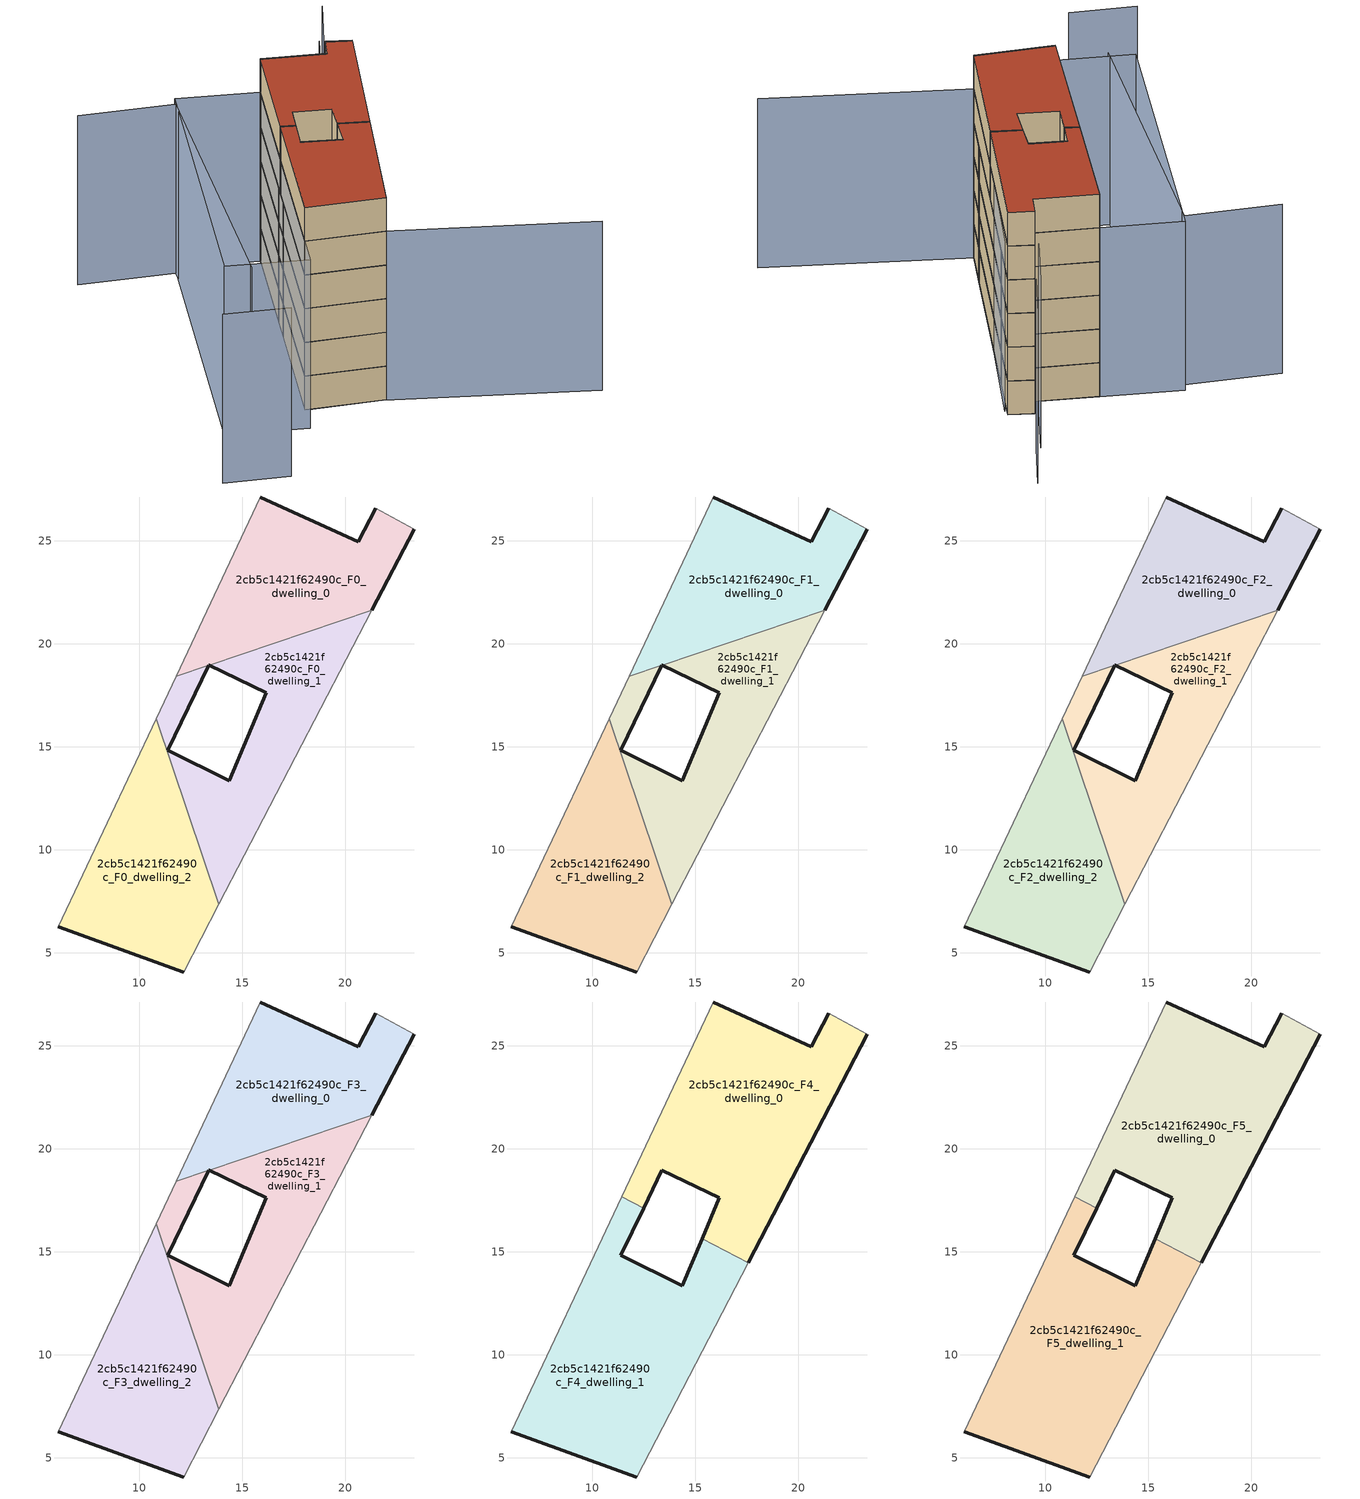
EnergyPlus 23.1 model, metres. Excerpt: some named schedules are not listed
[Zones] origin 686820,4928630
2cb5c1421f62490c_F0_dwelling_0
 floor ground (EU_floor_Construction): 21.29,21.63 23.34,25.56 21.49,26.58 20.62,24.96 15.88,27.13 11.79,18.43 13.37,18.96 13.38,18.97 13.39,18.97 z0
 wall outside (EU_wall_Construction): 23.34,25.56 21.29,21.63 / 13.39,18.97 13.38,18.97 13.37,18.96 / 15.88,27.13 20.62,24.96 21.49,26.58 z0:3
 wall adiabatic (EU_wall_Construction): 11.79,18.43 15.88,27.13 / 21.49,26.58 23.34,25.56 z0:3
 wall to 2cb5c1421f62490c_F0_dwelling_1 (EU_wall_Construction): 21.29,21.63 13.39,18.97 / 13.37,18.96 11.79,18.43 z0:3
2cb5c1421f62490c_F0_dwelling_1
 floor ground (EU_floor_Construction): 13.86,7.35 21.29,21.63 13.39,18.97 16.16,17.62 14.37,13.35 11.39,14.83 13.37,18.96 11.79,18.43 10.82,16.37 z0
 wall outside (EU_wall_Construction): 13.37,18.96 11.39,14.83 14.37,13.35 16.16,17.62 13.39,18.97 z0:3
 wall adiabatic (EU_wall_Construction): 21.29,21.63 13.86,7.35 / 10.82,16.37 11.79,18.43 z0:3
 wall to 2cb5c1421f62490c_F0_dwelling_2 (EU_wall_Construction): 13.86,7.35 10.82,16.37 z0:3
2cb5c1421f62490c_F0_dwelling_2
 floor ground (EU_floor_Construction): 12.15,4.06 13.86,7.35 10.82,16.37 6.07,6.25 z0
 wall outside (EU_wall_Construction): 12.15,4.06 6.07,6.25 z0:3
 wall adiabatic (EU_wall_Construction): 13.86,7.35 12.15,4.06 / 6.07,6.25 10.82,16.37 z0:3
2cb5c1421f62490c_F1_dwelling_0
 floor to 2cb5c1421f62490c_F0_dwelling_0 (EU_floor_Construction): 21.29,21.63 23.34,25.56 21.49,26.58 20.62,24.96 15.88,27.13 11.79,18.43 13.37,18.96 13.38,18.97 13.39,18.97 z3
 wall outside (EU_wall_Construction): 23.34,25.56 21.29,21.63 / 13.39,18.97 13.38,18.97 13.37,18.96 / 15.88,27.13 20.62,24.96 21.49,26.58 z3:6
 wall adiabatic (EU_wall_Construction): 11.79,18.43 15.88,27.13 / 21.49,26.58 23.34,25.56 z3:6
 wall to 2cb5c1421f62490c_F1_dwelling_1 (EU_wall_Construction): 21.29,21.63 13.39,18.97 / 13.37,18.96 11.79,18.43 z3:6
2cb5c1421f62490c_F1_dwelling_1
 floor to 2cb5c1421f62490c_F0_dwelling_1 (EU_floor_Construction): 13.86,7.35 21.29,21.63 13.39,18.97 16.16,17.62 14.37,13.35 11.39,14.83 13.37,18.96 11.79,18.43 10.82,16.37 z3
 wall outside (EU_wall_Construction): 13.37,18.96 11.39,14.83 14.37,13.35 16.16,17.62 13.39,18.97 z3:6
 wall adiabatic (EU_wall_Construction): 21.29,21.63 13.86,7.35 / 10.82,16.37 11.79,18.43 z3:6
 wall to 2cb5c1421f62490c_F1_dwelling_2 (EU_wall_Construction): 13.86,7.35 10.82,16.37 z3:6
2cb5c1421f62490c_F1_dwelling_2
 floor to 2cb5c1421f62490c_F0_dwelling_2 (EU_floor_Construction): 12.15,4.06 13.86,7.35 10.82,16.37 6.07,6.25 z3
 wall outside (EU_wall_Construction): 12.15,4.06 6.07,6.25 z3:6
 wall adiabatic (EU_wall_Construction): 13.86,7.35 12.15,4.06 / 6.07,6.25 10.82,16.37 z3:6
2cb5c1421f62490c_F2_dwelling_0
 floor to 2cb5c1421f62490c_F1_dwelling_0 (EU_floor_Construction): 21.29,21.63 23.34,25.56 21.49,26.58 20.62,24.96 15.88,27.13 11.79,18.43 13.37,18.96 13.38,18.97 13.39,18.97 z6
 wall outside (EU_wall_Construction): 23.34,25.56 21.29,21.63 / 13.39,18.97 13.38,18.97 13.37,18.96 / 15.88,27.13 20.62,24.96 21.49,26.58 z6:9
 wall adiabatic (EU_wall_Construction): 11.79,18.43 15.88,27.13 / 21.49,26.58 23.34,25.56 z6:9
 wall to 2cb5c1421f62490c_F2_dwelling_1 (EU_wall_Construction): 21.29,21.63 13.39,18.97 / 13.37,18.96 11.79,18.43 z6:9
2cb5c1421f62490c_F2_dwelling_1
 floor to 2cb5c1421f62490c_F1_dwelling_1 (EU_floor_Construction): 13.86,7.35 21.29,21.63 13.39,18.97 16.16,17.62 14.37,13.35 11.39,14.83 13.37,18.96 11.79,18.43 10.82,16.37 z6
 wall outside (EU_wall_Construction): 13.37,18.96 11.39,14.83 14.37,13.35 16.16,17.62 13.39,18.97 z6:9
 wall adiabatic (EU_wall_Construction): 21.29,21.63 13.86,7.35 / 10.82,16.37 11.79,18.43 z6:9
 wall to 2cb5c1421f62490c_F2_dwelling_2 (EU_wall_Construction): 13.86,7.35 10.82,16.37 z6:9
2cb5c1421f62490c_F2_dwelling_2
 floor to 2cb5c1421f62490c_F1_dwelling_2 (EU_floor_Construction): 12.15,4.06 13.86,7.35 10.82,16.37 6.07,6.25 z6
 wall outside (EU_wall_Construction): 12.15,4.06 6.07,6.25 z6:9
 wall adiabatic (EU_wall_Construction): 13.86,7.35 12.15,4.06 / 6.07,6.25 10.82,16.37 z6:9
2cb5c1421f62490c_F3_dwelling_0
 floor to 2cb5c1421f62490c_F2_dwelling_0 (EU_floor_Construction): 21.29,21.63 23.34,25.56 21.49,26.58 20.62,24.96 15.88,27.13 11.79,18.43 13.37,18.96 13.38,18.97 13.39,18.97 z9
 wall outside (EU_wall_Construction): 23.34,25.56 21.29,21.63 / 13.39,18.97 13.38,18.97 13.37,18.96 / 15.88,27.13 20.62,24.96 21.49,26.58 z9:12
 wall adiabatic (EU_wall_Construction): 11.79,18.43 15.88,27.13 / 21.49,26.58 23.34,25.56 z9:12
 wall to 2cb5c1421f62490c_F3_dwelling_1 (EU_wall_Construction): 21.29,21.63 13.39,18.97 / 13.37,18.96 11.79,18.43 z9:12
2cb5c1421f62490c_F3_dwelling_1
 floor to 2cb5c1421f62490c_F2_dwelling_1 (EU_floor_Construction): 13.86,7.35 21.29,21.63 13.39,18.97 16.16,17.62 14.37,13.35 11.39,14.83 13.37,18.96 11.79,18.43 10.82,16.37 z9
 wall outside (EU_wall_Construction): 13.37,18.96 11.39,14.83 14.37,13.35 16.16,17.62 13.39,18.97 z9:12
 wall adiabatic (EU_wall_Construction): 21.29,21.63 13.86,7.35 / 10.82,16.37 11.79,18.43 z9:12
 wall to 2cb5c1421f62490c_F3_dwelling_2 (EU_wall_Construction): 13.86,7.35 10.82,16.37 z9:12
2cb5c1421f62490c_F3_dwelling_2
 floor to 2cb5c1421f62490c_F2_dwelling_2 (EU_floor_Construction): 12.15,4.06 13.86,7.35 10.82,16.37 6.07,6.25 z9
 wall outside (EU_wall_Construction): 12.15,4.06 6.07,6.25 z9:12
 wall adiabatic (EU_wall_Construction): 13.86,7.35 12.15,4.06 / 6.07,6.25 10.82,16.37 z9:12
2cb5c1421f62490c_F4_dwelling_0
 floor to 2cb5c1421f62490c_F3_dwelling_0 (EU_floor_Construction): 21.29,21.63 23.34,25.56 21.49,26.58 20.62,24.96 15.88,27.13 11.79,18.43 13.37,18.96 13.38,18.97 13.39,18.97 z12
 floor to 2cb5c1421f62490c_F3_dwelling_1 (EU_floor_Construction): 12.49,17.12 13.37,18.96 11.79,18.43 11.43,17.67 z12; 17.57,14.47 21.29,21.63 13.39,18.97 16.16,17.62 15.33,15.64 z12
 wall outside (EU_wall_Construction): 23.34,25.56 17.57,14.47 / 15.33,15.64 16.16,17.62 13.38,18.97 12.49,17.12 / 15.88,27.13 20.62,24.96 21.49,26.58 z12:15
 wall adiabatic (EU_wall_Construction): 21.49,26.58 23.34,25.56 / 11.43,17.67 15.88,27.13 z12:15
 wall to 2cb5c1421f62490c_F4_dwelling_1 (EU_wall_Construction): 17.57,14.47 15.33,15.64 / 12.49,17.12 11.43,17.67 z12:15
2cb5c1421f62490c_F4_dwelling_1
 floor to 2cb5c1421f62490c_F3_dwelling_1 (EU_floor_Construction): 13.86,7.35 17.57,14.47 15.33,15.64 14.37,13.35 11.39,14.83 12.49,17.12 11.43,17.67 10.82,16.37 z12
 floor to 2cb5c1421f62490c_F3_dwelling_2 (EU_floor_Construction): 12.15,4.06 13.86,7.35 10.82,16.37 6.07,6.25 z12
 wall outside (EU_wall_Construction): 12.49,17.12 11.39,14.83 14.37,13.35 15.33,15.64 / 12.15,4.06 6.07,6.25 z12:15
 wall adiabatic (EU_wall_Construction): 17.57,14.47 12.15,4.06 / 6.07,6.25 11.43,17.67 z12:15
2cb5c1421f62490c_F5_dwelling_0
 floor to 2cb5c1421f62490c_F4_dwelling_0 (EU_floor_Construction): 17.57,14.47 23.34,25.56 21.49,26.58 20.62,24.96 15.88,27.13 11.43,17.67 12.49,17.12 13.38,18.97 16.16,17.62 15.33,15.64 z15
 wall outside (EU_wall_Construction): 23.34,25.56 17.57,14.47 / 15.33,15.64 16.16,17.62 13.38,18.97 12.49,17.12 / 15.88,27.13 20.62,24.96 21.49,26.58 z15:18
 wall adiabatic (EU_wall_Construction): 21.49,26.58 23.34,25.56 / 11.43,17.67 15.88,27.13 z15:18
 wall to 2cb5c1421f62490c_F5_dwelling_1 (EU_wall_Construction): 17.57,14.47 15.33,15.64 / 12.49,17.12 11.43,17.67 z15:18
 roof outside (EU_roof_Construction): 23.34,25.56 17.57,14.47 15.33,15.64 16.16,17.62 13.38,18.97 12.49,17.12 11.43,17.67 15.88,27.13 20.62,24.96 21.49,26.58 z18
2cb5c1421f62490c_F5_dwelling_1
 floor to 2cb5c1421f62490c_F4_dwelling_1 (EU_floor_Construction): 12.15,4.06 17.57,14.47 15.33,15.64 14.37,13.35 11.39,14.83 12.49,17.12 11.43,17.67 6.07,6.25 z15
 wall outside (EU_wall_Construction): 12.49,17.12 11.39,14.83 14.37,13.35 15.33,15.64 / 12.15,4.06 6.07,6.25 z15:18
 wall adiabatic (EU_wall_Construction): 17.57,14.47 12.15,4.06 / 6.07,6.25 11.43,17.67 z15:18
 roof outside (EU_roof_Construction): 15.33,15.64 17.57,14.47 12.15,4.06 6.07,6.25 11.43,17.67 12.49,17.12 11.39,14.83 14.37,13.35 z18
shading: 26.84,-3.9 11.94,4.18 / 11.94,4.18 23.19,24.94 / 2.18,31.94 9.44,29.23 / 9.44,29.23 0.45,5.14 / 21.13,26.59 23.99,31.16 / 24.3,31.02 27.17,35.54 / -5.39,0.43 -0.39,-1.63 / 15.88,27.13 4.86,3.69 / 4.86,3.69 -1.16,6.52 / -1.16,6.52 9.86,29.96 / 9.86,29.96 15.88,27.13 z0:15
[Building]
EU S2 Campaign: North Axis=0; Terrain=City; Solar Distribution=FullExterior
[Site:Location]
Bologna: Latitude=44.5; Longitude=11.25; Time Zone=1; Elevation=37
[SizingPeriod:WeatherFileDays]
AnnualSizingPeriod: Begin Month=1; Begin Day of Month=1; End Month=12; End Day of Month=31; Day of Week for Start Day=Monday; Use Weather File Daylight Saving Period=No; Use Weather File Rain and Snow Indicators=No
[MATERIAL]
EU_InternalMass_Material: Roughness=MediumRough; Thickness=0.1; Conductivity=1; Density=1800; Specific Heat=900; Thermal Absorptance=0.9; Solar Absorptance=0.7; Visible Absorptance=0.7
[MATERIAL:NOMASS] Roughness=MediumRough; Thermal Absorptance=0.9; Solar Absorptance=0.7; Visible Absorptance=0.7
Name | Thermal Resistance
EU_wall_NoMass | 0.905828
EU_roof_NoMass | 0.37593
EU_floor_NoMass | 0.67114
[CONSTRUCTION]
EU_wall_Construction: EU_wall_NoMass
EU_roof_Construction: EU_roof_NoMass
EU_floor_Construction: EU_floor_NoMass
EU_InternalMass_Construction: EU_InternalMass_Material
[ZONE] Type=1; Multiplier=1; Ceiling Height=autocalculate; Floor Area=autocalculate; Part of Total Floor Area=Yes
Name | Volume
2cb5c1421f62490c_F0_dwelling_0 | 145.98
2cb5c1421f62490c_F1_dwelling_0; 2cb5c1421f62490c_F2_dwelling_0; 2cb5c1421f62490c_F3_dwelling_0 | 145.982
2cb5c1421f62490c_F4_dwelling_0 | 218.969
2cb5c1421f62490c_F5_dwelling_0; 2cb5c1421f62490c_F4_dwelling_1 | 218.976
2cb5c1421f62490c_F0_dwelling_1 | 145.988
2cb5c1421f62490c_F1_dwelling_1; 2cb5c1421f62490c_F2_dwelling_1; 2cb5c1421f62490c_F3_dwelling_1 | 145.987
2cb5c1421f62490c_F5_dwelling_1 | 218.978
2cb5c1421f62490c_F0_dwelling_2; 2cb5c1421f62490c_F1_dwelling_2; 2cb5c1421f62490c_F2_dwelling_2; 2cb5c1421f62490c_F3_dwelling_2 | 145.986
[INTERNALMASS] Construction=EU_InternalMass_Construction
Name | Zone or ZoneList | Surface Area
2cb5c1421f62490c_F0_dwelling_0_EU_InternalMass | 2cb5c1421f62490c_F0_dwelling_0 | 48.6605
2cb5c1421f62490c_F0_dwelling_1_EU_InternalMass | 2cb5c1421f62490c_F0_dwelling_1 | 48.6589
2cb5c1421f62490c_F0_dwelling_2_EU_InternalMass | 2cb5c1421f62490c_F0_dwelling_2 | 48.6588
2cb5c1421f62490c_F1_dwelling_0_EU_InternalMass | 2cb5c1421f62490c_F1_dwelling_0 | 48.6605
2cb5c1421f62490c_F1_dwelling_1_EU_InternalMass | 2cb5c1421f62490c_F1_dwelling_1 | 48.6589
2cb5c1421f62490c_F1_dwelling_2_EU_InternalMass | 2cb5c1421f62490c_F1_dwelling_2 | 48.6588
2cb5c1421f62490c_F2_dwelling_0_EU_InternalMass | 2cb5c1421f62490c_F2_dwelling_0 | 48.6605
2cb5c1421f62490c_F2_dwelling_1_EU_InternalMass | 2cb5c1421f62490c_F2_dwelling_1 | 48.6589
2cb5c1421f62490c_F2_dwelling_2_EU_InternalMass | 2cb5c1421f62490c_F2_dwelling_2 | 48.6588
2cb5c1421f62490c_F3_dwelling_0_EU_InternalMass | 2cb5c1421f62490c_F3_dwelling_0 | 48.6605
2cb5c1421f62490c_F3_dwelling_1_EU_InternalMass | 2cb5c1421f62490c_F3_dwelling_1 | 48.6589
2cb5c1421f62490c_F3_dwelling_2_EU_InternalMass | 2cb5c1421f62490c_F3_dwelling_2 | 48.6588
2cb5c1421f62490c_F4_dwelling_0_EU_InternalMass | 2cb5c1421f62490c_F4_dwelling_0 | 72.9926
2cb5c1421f62490c_F4_dwelling_1_EU_InternalMass | 2cb5c1421f62490c_F4_dwelling_1 | 72.9925
2cb5c1421f62490c_F5_dwelling_0_EU_InternalMass | 2cb5c1421f62490c_F5_dwelling_0 | 72.9926
2cb5c1421f62490c_F5_dwelling_1_EU_InternalMass | 2cb5c1421f62490c_F5_dwelling_1 | 72.9925
[OTHEREQUIPMENT] Fuel Type=Electricity; Design Level Calculation Method=Watts/Area; Power per Zone Floor Area=1; Fraction Latent=0; Fraction Radiant=0; Fraction Lost=0; Carbon Dioxide Generation Rate=0; EndUse Subcategory=EU_Step8_InternalGains
Name | Zone or ZoneList or Space or SpaceList | Schedule
EU_Step8_InternalGain_2cb5c1421f62490c_F0_dwelling_0_f000 | 2cb5c1421f62490c_F0_dwelling_0 | EU_Step8_GainSchedule_2cb5c1421f62490c_F0_dwelling_0_f000
EU_Step8_InternalGain_2cb5c1421f62490c_F0_dwelling_1_f000 | 2cb5c1421f62490c_F0_dwelling_1 | EU_Step8_GainSchedule_2cb5c1421f62490c_F0_dwelling_1_f000
EU_Step8_InternalGain_2cb5c1421f62490c_F0_dwelling_2_f000 | 2cb5c1421f62490c_F0_dwelling_2 | EU_Step8_GainSchedule_2cb5c1421f62490c_F0_dwelling_2_f000
EU_Step8_InternalGain_2cb5c1421f62490c_F1_dwelling_0_f000 | 2cb5c1421f62490c_F1_dwelling_0 | EU_Step8_GainSchedule_2cb5c1421f62490c_F1_dwelling_0_f000
EU_Step8_InternalGain_2cb5c1421f62490c_F1_dwelling_1_f000 | 2cb5c1421f62490c_F1_dwelling_1 | EU_Step8_GainSchedule_2cb5c1421f62490c_F1_dwelling_1_f000
EU_Step8_InternalGain_2cb5c1421f62490c_F1_dwelling_2_f000 | 2cb5c1421f62490c_F1_dwelling_2 | EU_Step8_GainSchedule_2cb5c1421f62490c_F1_dwelling_2_f000
EU_Step8_InternalGain_2cb5c1421f62490c_F2_dwelling_0_f000 | 2cb5c1421f62490c_F2_dwelling_0 | EU_Step8_GainSchedule_2cb5c1421f62490c_F2_dwelling_0_f000
EU_Step8_InternalGain_2cb5c1421f62490c_F2_dwelling_1_f000 | 2cb5c1421f62490c_F2_dwelling_1 | EU_Step8_GainSchedule_2cb5c1421f62490c_F2_dwelling_1_f000
EU_Step8_InternalGain_2cb5c1421f62490c_F2_dwelling_2_f000 | 2cb5c1421f62490c_F2_dwelling_2 | EU_Step8_GainSchedule_2cb5c1421f62490c_F2_dwelling_2_f000
EU_Step8_InternalGain_2cb5c1421f62490c_F3_dwelling_0_f000 | 2cb5c1421f62490c_F3_dwelling_0 | EU_Step8_GainSchedule_2cb5c1421f62490c_F3_dwelling_0_f000
EU_Step8_InternalGain_2cb5c1421f62490c_F3_dwelling_1_f000 | 2cb5c1421f62490c_F3_dwelling_1 | EU_Step8_GainSchedule_2cb5c1421f62490c_F3_dwelling_1_f000
EU_Step8_InternalGain_2cb5c1421f62490c_F3_dwelling_2_f000 | 2cb5c1421f62490c_F3_dwelling_2 | EU_Step8_GainSchedule_2cb5c1421f62490c_F3_dwelling_2_f000
EU_Step8_InternalGain_2cb5c1421f62490c_F4_dwelling_0_f000 | 2cb5c1421f62490c_F4_dwelling_0 | EU_Step8_GainSchedule_2cb5c1421f62490c_F4_dwelling_0_f000
EU_Step8_InternalGain_2cb5c1421f62490c_F4_dwelling_1_f000 | 2cb5c1421f62490c_F4_dwelling_1 | EU_Step8_GainSchedule_2cb5c1421f62490c_F4_dwelling_1_f000
EU_Step8_InternalGain_2cb5c1421f62490c_F5_dwelling_0_f000 | 2cb5c1421f62490c_F5_dwelling_0 | EU_Step8_GainSchedule_2cb5c1421f62490c_F5_dwelling_0_f000
EU_Step8_InternalGain_2cb5c1421f62490c_F5_dwelling_1_f000 | 2cb5c1421f62490c_F5_dwelling_1 | EU_Step8_GainSchedule_2cb5c1421f62490c_F5_dwelling_1_f000
[ZONEVENTILATION:DESIGNFLOWRATE] Schedule=EU_AlwaysOn; Design Flow Rate Calculation Method=AirChanges/Hour; Air Changes per Hour=0.73129; Ventilation Type=Natural; Fan Pressure Rise=0; Fan Total Efficiency=1; Constant Term Coefficient=1; Temperature Term Coefficient=0; Velocity Term Coefficient=0; Velocity Squared Term Coefficient=0; Minimum Indoor Temperature=-100; Maximum Indoor Temperature=100; Delta Temperature=-100; Minimum Outdoor Temperature=-100; Maximum Outdoor Temperature=100; Maximum Wind Speed=40
Name | Zone or ZoneList or Space or SpaceList
EU_ConstantAir_2cb5c1421f62490c_F0_dwelling_0 | 2cb5c1421f62490c_F0_dwelling_0
EU_ConstantAir_2cb5c1421f62490c_F0_dwelling_1 | 2cb5c1421f62490c_F0_dwelling_1
EU_ConstantAir_2cb5c1421f62490c_F0_dwelling_2 | 2cb5c1421f62490c_F0_dwelling_2
EU_ConstantAir_2cb5c1421f62490c_F1_dwelling_0 | 2cb5c1421f62490c_F1_dwelling_0
EU_ConstantAir_2cb5c1421f62490c_F1_dwelling_1 | 2cb5c1421f62490c_F1_dwelling_1
EU_ConstantAir_2cb5c1421f62490c_F1_dwelling_2 | 2cb5c1421f62490c_F1_dwelling_2
EU_ConstantAir_2cb5c1421f62490c_F2_dwelling_0 | 2cb5c1421f62490c_F2_dwelling_0
EU_ConstantAir_2cb5c1421f62490c_F2_dwelling_1 | 2cb5c1421f62490c_F2_dwelling_1
EU_ConstantAir_2cb5c1421f62490c_F2_dwelling_2 | 2cb5c1421f62490c_F2_dwelling_2
EU_ConstantAir_2cb5c1421f62490c_F3_dwelling_0 | 2cb5c1421f62490c_F3_dwelling_0
EU_ConstantAir_2cb5c1421f62490c_F3_dwelling_1 | 2cb5c1421f62490c_F3_dwelling_1
EU_ConstantAir_2cb5c1421f62490c_F3_dwelling_2 | 2cb5c1421f62490c_F3_dwelling_2
EU_ConstantAir_2cb5c1421f62490c_F4_dwelling_0 | 2cb5c1421f62490c_F4_dwelling_0
EU_ConstantAir_2cb5c1421f62490c_F4_dwelling_1 | 2cb5c1421f62490c_F4_dwelling_1
EU_ConstantAir_2cb5c1421f62490c_F5_dwelling_0 | 2cb5c1421f62490c_F5_dwelling_0
EU_ConstantAir_2cb5c1421f62490c_F5_dwelling_1 | 2cb5c1421f62490c_F5_dwelling_1
[HVACTEMPLATE:THERMOSTAT] Constant Heating Setpoint=20; Constant Cooling Setpoint=50
EU_HeatOnly_2cb5c1421f62490c_F0_dwelling_0; EU_HeatOnly_2cb5c1421f62490c_F0_dwelling_1; EU_HeatOnly_2cb5c1421f62490c_F0_dwelling_2; EU_HeatOnly_2cb5c1421f62490c_F1_dwelling_0
